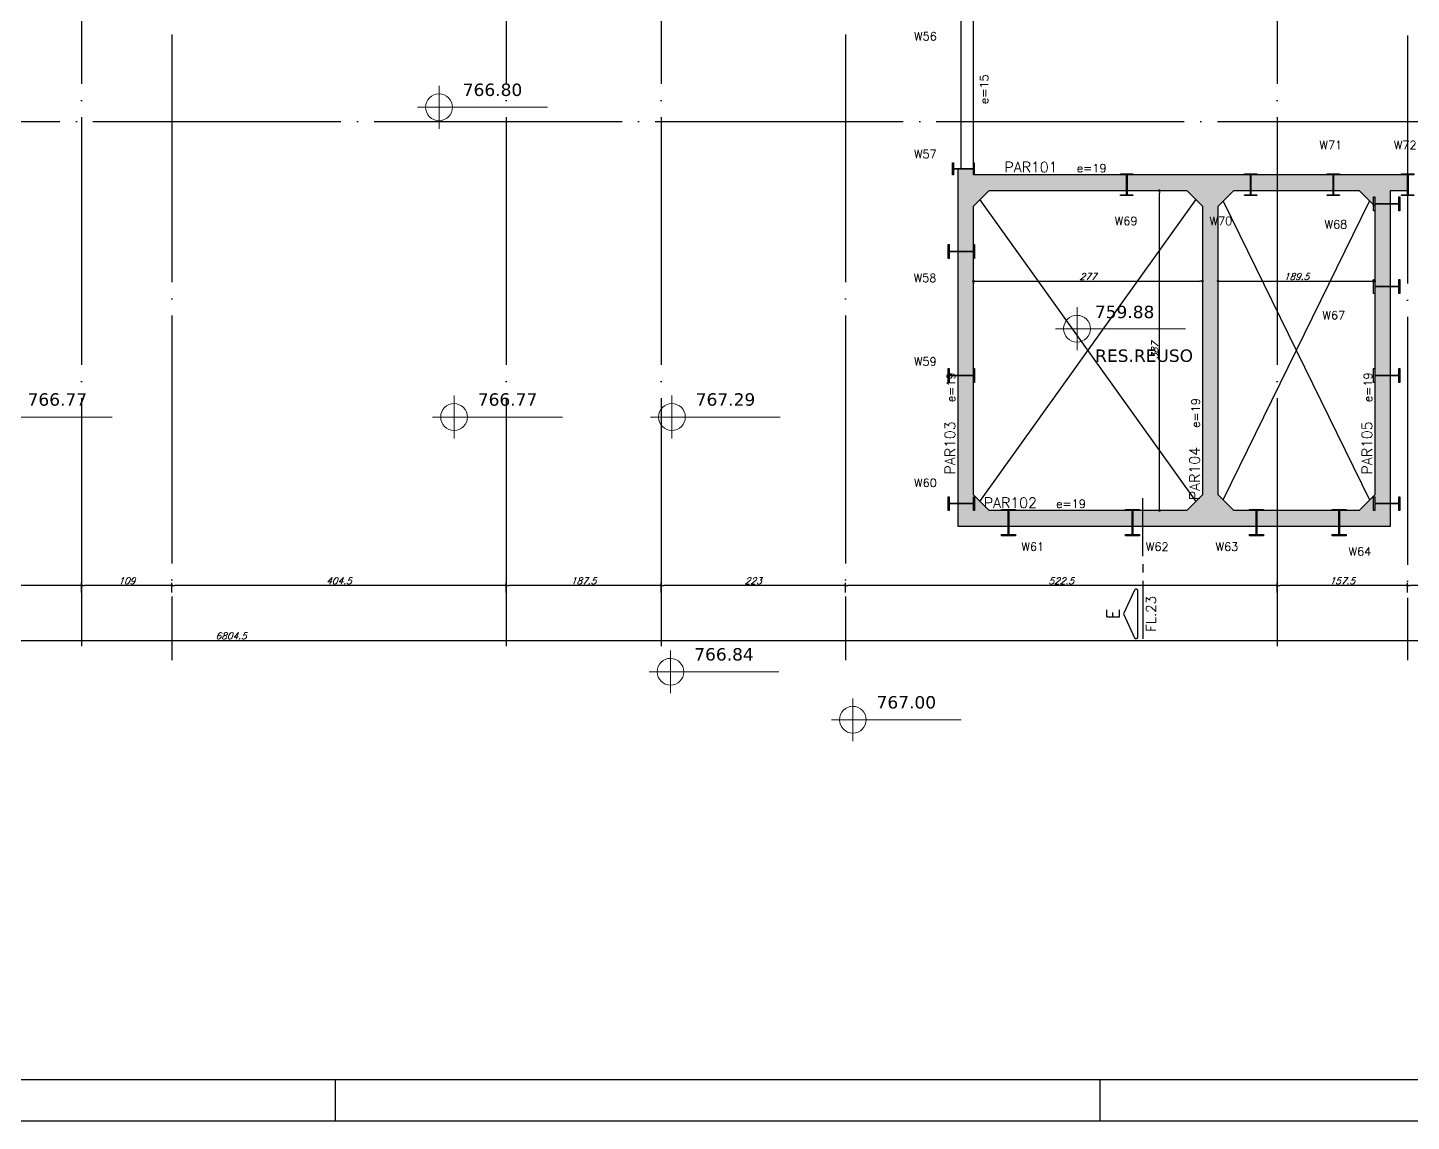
# Model space of a CAD drawing. Header units: millimetres. Extents: x -4107 to 5538, y -2094 to 2406.
# Drawn here: x -384 to 1290, y -2094 to -771 of the extents above; entities that cross this region are included whole.
import ezdxf
from ezdxf.enums import TextEntityAlignment as Align

# ---------------------------------------------------------------- set-up
doc = ezdxf.new("R2010")
doc.units = ezdxf.units.MM
doc.header["$LTSCALE"] = 50
doc.linetypes.add('EIXO', pattern=[6.8, 6, -0.4, 0, -0.4])
doc.layers.add('A-ANNO-NOTE', color=253, linetype='Continuous', lineweight=9)
for name, color, linetype in [('F-CORTE-INDICAÇÃO', 4, 'Continuous'), ('F-COTAS', 106, 'Continuous'), ('F-EIXO', 12, 'EIXO'), ('F-MARGEM', 1, 'Continuous'), ('F-PARC-DIM', 2, 'Continuous'), ('F-PERFIL - W310x52', 4, 'Continuous'), ('F-PERFIL- W250x38.5', 4, 'Continuous'), ('F-PILARES-NOME', 170, 'Continuous'), ('F-SOLIDO-VIGAS', 252, 'Continuous'), ('F-TEXTO', 6, 'Continuous'), ('F-VIGAS', 3, 'Continuous'), ('F-VIGAS-DIM', 2, 'Continuous'), ('F-VIGAS-NOME', 4, 'Continuous'), ('F-VÃO', 1, 'Continuous')]:
    doc.layers.add(name, color=color, linetype=linetype)
doc.styles.add('CP-TEXT-INCL', font='simplex.shx', dxfattribs={"oblique": 20})
doc.styles.add('MCP', font='simplex.shx')
doc.styles.add('ROMANS', font='simplex.shx')
doc.styles.get("Standard").update_dxf_attribs({"font": 'txt.shx'})
doc.styles.add('Verdana_3', font='verdana.ttf', dxfattribs={"height": 20})
doc.dimstyles.new('CP-COTAS-50', dxfattribs={"dimscale": 0.64, "dimtxt": 12.5, "dimasz": 5, "dimexe": 5, "dimexo": 5, "dimgap": 2.5, "dimtad": 1, "dimdec": 1, "dimdsep": 46, "dimtxsty": 'CP-TEXT-INCL', "dimblk1": 'DOT', "dimblk2": 'DOT', "dimsah": 1, "dimcen": 9, "dimclrd": 256, "dimclre": 256, "dimclrt": 256, "dimadec": 0, "dimazin": 0, "dimtfac": 1, "dimtdec": 1, "dimtmove": 2, "dimatfit": 3, "dimldrblk": 'DOT', "dimfxl": 0, "dimtolj": 1, "dimarcsym": 0})

# ---------------------------------------------------------------- blocks, each defined once
blk = doc.blocks.new('*U13')
at = {"layer": 'F-EIXO'}
blk.add_line((0, 0), (7397, 0), dxfattribs=at)
at = {"layer": 'F-TEXTO', "style": 'ROMANS'}
blk.add_attdef('EIXO', text='', height=17.5, dxfattribs=at).set_placement((-28.2072, 0), align=Align.MIDDLE_CENTER)
blk = doc.blocks.new('*U15')
at = {"layer": 'F-EIXO'}
blk.add_line((0, 0), (0, -3377.9), dxfattribs=at)
at = {"layer": 'F-TEXTO', "style": 'ROMANS'}
blk.add_attdef('EIXO', text='', height=17.5, rotation=360, dxfattribs=at).set_placement((0, 28.2), align=Align.MIDDLE_CENTER)
blk = doc.blocks.new('*U16')
at = {"layer": 'F-EIXO'}
blk.add_line((0, 0), (0, -3477.9), dxfattribs=at)
at = {"layer": 'F-TEXTO', "style": 'ROMANS'}
blk.add_attdef('EIXO', text='', height=17.5, rotation=360, dxfattribs=at).set_placement((0, 28.2), align=Align.MIDDLE_CENTER)
blk = doc.blocks.new('*U14')
at = {"layer": 'F-EIXO'}
blk.add_line((0, 0), (0, -3476.4), dxfattribs=at)
at = {"layer": 'F-TEXTO', "style": 'ROMANS'}
blk.add_attdef('EIXO', text='', height=17.5, rotation=360, dxfattribs=at).set_placement((0, 28.2), align=Align.MIDDLE_CENTER)
blk = doc.blocks.new('_DOT')
at = {"color": 0, "linetype": 'ByBlock'}
blk.add_line((-0.5, 0), (-1, 0), dxfattribs=at)
at = {"color": 0, "linetype": 'ByBlock', "const_width": 0.5}
blk.add_lwpolyline([(-0.25, 0, 1), (0.25, 0, 1)], format="xyb", close=True, dxfattribs=at)
blk = doc.blocks.new('*D28')
at = {"layer": 'DEFPOINTS', "color": 0, "linetype": 'Continuous', "transparency": 16777216}
for p in [(-3540, -934.5), (3264.5, -934.5), (3264.5, -1512.9)]:
    blk.add_point(p, dxfattribs=at)
at = {"layer": 'F-COTAS', "linetype": 'Continuous', "lineweight": -2, "transparency": 16777216}
for p, q in [((-3540, -937.7), (-3540, -1516.1)), ((3264.5, -937.7), (3264.5, -1516.1)), ((-3536.8, -1512.9), (3261.3, -1512.9))]:
    blk.add_line(p, q, dxfattribs=at)
at = {"layer": 'F-COTAS', "linetype": 'Continuous', "lineweight": -2, "transparency": 16777216, "xscale": 3.2, "yscale": 3.2, "zscale": 3.2, "rotation": 180}
blk.add_blockref('_DOT', (-3540, -1512.9), dxfattribs=at)
at = {"layer": 'F-COTAS', "linetype": 'Continuous', "lineweight": -2, "transparency": 16777216, "xscale": 3.2, "yscale": 3.2, "zscale": 3.2}
blk.add_blockref('_DOT', (3264.5, -1512.9), dxfattribs=at)
at = {"layer": 'F-COTAS', "linetype": 'Continuous', "transparency": 16777216, "insert": (-137.8, -1507.3), "char_height": 8, "attachment_point": 5, "style": 'CP-TEXT-INCL'}
blk.add_mtext('\\A1;6804.5', dxfattribs=at)
blk = doc.blocks.new('*D36')
at = {"layer": 'DEFPOINTS', "color": 0, "linetype": 'Continuous', "transparency": 16777216}
for p in [(1285.5, -1446.2), (1285.5, -1457.8), (1504.5, -1457.8)]:
    blk.add_point(p, dxfattribs=at)
at = {"layer": 'F-COTAS', "linetype": 'Continuous', "lineweight": -2, "transparency": 16777216}
for p, q in [((1285.5, -1454.6), (1285.5, -1443)), ((1501.3, -1446.2), (1288.7, -1446.2)), ((1504.5, -1454.6), (1504.5, -1443))]:
    blk.add_line(p, q, dxfattribs=at)
at = {"layer": 'F-COTAS', "linetype": 'Continuous', "lineweight": -2, "transparency": 16777216, "xscale": 3.2, "yscale": 3.2, "zscale": 3.2, "rotation": 180}
blk.add_blockref('_DOT', (1285.5, -1446.2), dxfattribs=at)
at = {"layer": 'F-COTAS', "linetype": 'Continuous', "lineweight": -2, "transparency": 16777216, "xscale": 3.2, "yscale": 3.2, "zscale": 3.2}
blk.add_blockref('_DOT', (1504.5, -1446.2), dxfattribs=at)
at = {"layer": 'F-COTAS', "linetype": 'Continuous', "transparency": 16777216, "insert": (1395, -1440.6), "char_height": 8, "attachment_point": 5, "style": 'CP-TEXT-INCL'}
blk.add_mtext('\\A1;219', dxfattribs=at)
blk = doc.blocks.new('*D37')
at = {"layer": 'DEFPOINTS', "color": 0, "linetype": 'Continuous', "transparency": 16777216}
for p in [(1128, -1446.2), (1128, -1457.8), (1285.5, -1457.8)]:
    blk.add_point(p, dxfattribs=at)
at = {"layer": 'F-COTAS', "linetype": 'Continuous', "lineweight": -2, "transparency": 16777216}
for p, q in [((1128, -1454.6), (1128, -1443)), ((1282.3, -1446.2), (1131.2, -1446.2)), ((1285.5, -1454.6), (1285.5, -1443))]:
    blk.add_line(p, q, dxfattribs=at)
at = {"layer": 'F-COTAS', "linetype": 'Continuous', "lineweight": -2, "transparency": 16777216, "xscale": 3.2, "yscale": 3.2, "zscale": 3.2, "rotation": 180}
blk.add_blockref('_DOT', (1128, -1446.2), dxfattribs=at)
at = {"layer": 'F-COTAS', "linetype": 'Continuous', "lineweight": -2, "transparency": 16777216, "xscale": 3.2, "yscale": 3.2, "zscale": 3.2}
blk.add_blockref('_DOT', (1285.5, -1446.2), dxfattribs=at)
at = {"layer": 'F-COTAS', "linetype": 'Continuous', "transparency": 16777216, "insert": (1206.7, -1440.6), "char_height": 8, "attachment_point": 5, "style": 'CP-TEXT-INCL'}
blk.add_mtext('\\A1;157.5', dxfattribs=at)
blk = doc.blocks.new('*D38')
at = {"layer": 'DEFPOINTS', "color": 0, "linetype": 'Continuous', "transparency": 16777216}
for p in [(605.5, -1446.2), (605.5, -1457.8), (1128, -1457.8)]:
    blk.add_point(p, dxfattribs=at)
at = {"layer": 'F-COTAS', "linetype": 'Continuous', "lineweight": -2, "transparency": 16777216}
for p, q in [((605.5, -1454.6), (605.5, -1443)), ((1124.8, -1446.2), (608.7, -1446.2)), ((1128, -1454.6), (1128, -1443))]:
    blk.add_line(p, q, dxfattribs=at)
at = {"layer": 'F-COTAS', "linetype": 'Continuous', "lineweight": -2, "transparency": 16777216, "xscale": 3.2, "yscale": 3.2, "zscale": 3.2, "rotation": 180}
blk.add_blockref('_DOT', (605.5, -1446.2), dxfattribs=at)
at = {"layer": 'F-COTAS', "linetype": 'Continuous', "lineweight": -2, "transparency": 16777216, "xscale": 3.2, "yscale": 3.2, "zscale": 3.2}
blk.add_blockref('_DOT', (1128, -1446.2), dxfattribs=at)
at = {"layer": 'F-COTAS', "linetype": 'Continuous', "transparency": 16777216, "insert": (866.7, -1440.6), "char_height": 8, "attachment_point": 5, "style": 'CP-TEXT-INCL'}
blk.add_mtext('\\A1;522.5', dxfattribs=at)
blk = doc.blocks.new('*D39')
at = {"layer": 'DEFPOINTS', "color": 0, "linetype": 'Continuous', "transparency": 16777216}
for p in [(382.5, -1446.2), (382.5, -1457.8), (605.5, -1457.8)]:
    blk.add_point(p, dxfattribs=at)
at = {"layer": 'F-COTAS', "linetype": 'Continuous', "lineweight": -2, "transparency": 16777216}
for p, q in [((382.5, -1454.6), (382.5, -1443)), ((602.3, -1446.2), (385.7, -1446.2)), ((605.5, -1454.6), (605.5, -1443))]:
    blk.add_line(p, q, dxfattribs=at)
at = {"layer": 'F-COTAS', "linetype": 'Continuous', "lineweight": -2, "transparency": 16777216, "xscale": 3.2, "yscale": 3.2, "zscale": 3.2, "rotation": 180}
blk.add_blockref('_DOT', (382.5, -1446.2), dxfattribs=at)
at = {"layer": 'F-COTAS', "linetype": 'Continuous', "lineweight": -2, "transparency": 16777216, "xscale": 3.2, "yscale": 3.2, "zscale": 3.2}
blk.add_blockref('_DOT', (605.5, -1446.2), dxfattribs=at)
at = {"layer": 'F-COTAS', "linetype": 'Continuous', "transparency": 16777216, "insert": (494, -1440.6), "char_height": 8, "attachment_point": 5, "style": 'CP-TEXT-INCL'}
blk.add_mtext('\\A1;223', dxfattribs=at)
blk = doc.blocks.new('*D40')
at = {"layer": 'DEFPOINTS', "color": 0, "linetype": 'Continuous', "transparency": 16777216}
for p in [(195, -1446.2), (195, -1457.8), (382.5, -1457.8)]:
    blk.add_point(p, dxfattribs=at)
at = {"layer": 'F-COTAS', "linetype": 'Continuous', "lineweight": -2, "transparency": 16777216}
for p, q in [((195, -1454.6), (195, -1443)), ((379.3, -1446.2), (198.2, -1446.2)), ((382.5, -1454.6), (382.5, -1443))]:
    blk.add_line(p, q, dxfattribs=at)
at = {"layer": 'F-COTAS', "linetype": 'Continuous', "lineweight": -2, "transparency": 16777216, "xscale": 3.2, "yscale": 3.2, "zscale": 3.2, "rotation": 180}
blk.add_blockref('_DOT', (195, -1446.2), dxfattribs=at)
at = {"layer": 'F-COTAS', "linetype": 'Continuous', "lineweight": -2, "transparency": 16777216, "xscale": 3.2, "yscale": 3.2, "zscale": 3.2}
blk.add_blockref('_DOT', (382.5, -1446.2), dxfattribs=at)
at = {"layer": 'F-COTAS', "linetype": 'Continuous', "transparency": 16777216, "insert": (288.7, -1440.6), "char_height": 8, "attachment_point": 5, "style": 'CP-TEXT-INCL'}
blk.add_mtext('\\A1;187.5', dxfattribs=at)
blk = doc.blocks.new('*D41')
at = {"layer": 'DEFPOINTS', "color": 0, "linetype": 'Continuous', "transparency": 16777216}
for p in [(-209.5, -1446.2), (-209.5, -1457.8), (195, -1457.8)]:
    blk.add_point(p, dxfattribs=at)
at = {"layer": 'F-COTAS', "linetype": 'Continuous', "lineweight": -2, "transparency": 16777216}
for p, q in [((-209.5, -1454.6), (-209.5, -1443)), ((191.8, -1446.2), (-206.3, -1446.2)), ((195, -1454.6), (195, -1443))]:
    blk.add_line(p, q, dxfattribs=at)
at = {"layer": 'F-COTAS', "linetype": 'Continuous', "lineweight": -2, "transparency": 16777216, "xscale": 3.2, "yscale": 3.2, "zscale": 3.2, "rotation": 180}
blk.add_blockref('_DOT', (-209.5, -1446.2), dxfattribs=at)
at = {"layer": 'F-COTAS', "linetype": 'Continuous', "lineweight": -2, "transparency": 16777216, "xscale": 3.2, "yscale": 3.2, "zscale": 3.2}
blk.add_blockref('_DOT', (195, -1446.2), dxfattribs=at)
at = {"layer": 'F-COTAS', "linetype": 'Continuous', "transparency": 16777216, "insert": (-7.3, -1440.6), "char_height": 8, "attachment_point": 5, "style": 'CP-TEXT-INCL'}
blk.add_mtext('\\A1;404.5', dxfattribs=at)
blk = doc.blocks.new('*D42')
at = {"layer": 'DEFPOINTS', "color": 0, "linetype": 'Continuous', "transparency": 16777216}
for p in [(-318.5, -1446.2), (-318.5, -1457.8), (-209.5, -1457.8)]:
    blk.add_point(p, dxfattribs=at)
at = {"layer": 'F-COTAS', "linetype": 'Continuous', "lineweight": -2, "transparency": 16777216}
for p, q in [((-318.5, -1454.6), (-318.5, -1443)), ((-212.7, -1446.2), (-315.3, -1446.2)), ((-209.5, -1454.6), (-209.5, -1443))]:
    blk.add_line(p, q, dxfattribs=at)
at = {"layer": 'F-COTAS', "linetype": 'Continuous', "lineweight": -2, "transparency": 16777216, "xscale": 3.2, "yscale": 3.2, "zscale": 3.2, "rotation": 180}
blk.add_blockref('_DOT', (-318.5, -1446.2), dxfattribs=at)
at = {"layer": 'F-COTAS', "linetype": 'Continuous', "lineweight": -2, "transparency": 16777216, "xscale": 3.2, "yscale": 3.2, "zscale": 3.2}
blk.add_blockref('_DOT', (-209.5, -1446.2), dxfattribs=at)
at = {"layer": 'F-COTAS', "linetype": 'Continuous', "transparency": 16777216, "insert": (-264, -1440.6), "char_height": 8, "attachment_point": 5, "style": 'CP-TEXT-INCL'}
blk.add_mtext('\\A1;109', dxfattribs=at)
blk = doc.blocks.new('*D43')
at = {"layer": 'DEFPOINTS', "color": 0, "linetype": 'Continuous', "transparency": 16777216}
for p in [(-506, -1446.2), (-506, -1457.8), (-318.5, -1457.8)]:
    blk.add_point(p, dxfattribs=at)
at = {"layer": 'F-COTAS', "linetype": 'Continuous', "lineweight": -2, "transparency": 16777216}
for p, q in [((-506, -1454.6), (-506, -1443)), ((-321.7, -1446.2), (-502.8, -1446.2)), ((-318.5, -1454.6), (-318.5, -1443))]:
    blk.add_line(p, q, dxfattribs=at)
at = {"layer": 'F-COTAS', "linetype": 'Continuous', "lineweight": -2, "transparency": 16777216, "xscale": 3.2, "yscale": 3.2, "zscale": 3.2, "rotation": 180}
blk.add_blockref('_DOT', (-506, -1446.2), dxfattribs=at)
at = {"layer": 'F-COTAS', "linetype": 'Continuous', "lineweight": -2, "transparency": 16777216, "xscale": 3.2, "yscale": 3.2, "zscale": 3.2}
blk.add_blockref('_DOT', (-318.5, -1446.2), dxfattribs=at)
at = {"layer": 'F-COTAS', "linetype": 'Continuous', "transparency": 16777216, "insert": (-412.3, -1440.6), "char_height": 8, "attachment_point": 5, "style": 'CP-TEXT-INCL'}
blk.add_mtext('\\A1;187.5', dxfattribs=at)
blk = doc.blocks.new('*U25')
at = {"layer": 'F-CORTE-INDICAÇÃO'}
for p, q in [((-100, 0), (-170, 0)), ((-80, 0), (-90, 0)), ((-70, 0), (0, 0))]:
    blk.add_line(p, q, dxfattribs=at)
blk.add_lwpolyline([(-112, 6, 0.802585), (-111.2, 9.8), (-140, 23.3), (-168.8, 9.8, 0.802585), (-168, 6)], format="xyb", close=True, dxfattribs=at)
at = {"layer": 'F-CORTE-INDICAÇÃO', "style": 'ROMANS'}
blk.add_attdef('CORTE', text='', height=15, dxfattribs=at).set_placement((-140, 35.8), align=Align.MIDDLE_CENTER)
at = {"layer": 'F-CORTE-INDICAÇÃO', "color": 2, "style": 'ROMANS'}
blk.add_attdef('FOLHA', text='', height=12, dxfattribs=at).set_placement((-140, -10), align=Align.MIDDLE_CENTER)
blk = doc.blocks.new('A0-4L_900')
at = {"layer": 'F-MARGEM', "color": 2}
for p, q in [((81.9, 1), (81.9, 0)), ((100.4, 1), (100.4, 0))]:
    blk.add_line(p, q, dxfattribs=at)
blk.add_lwpolyline([(0, 0), (0, 90), (192.9, 90), (192.9, 0)], close=True, dxfattribs=at)
at = {"layer": 'F-MARGEM', "color": 7}
blk.add_lwpolyline([(2.5, 89), (191.9, 89), (191.9, 1), (2.5, 1)], close=True, dxfattribs=at)
blk = doc.blocks.new('*D174')
at = {"layer": 'DEFPOINTS', "color": 0, "transparency": 16777216}
for p in [(760.5, -1076.6), (1037.5, -1076.6), (1037.5, -1078.1)]:
    blk.add_point(p, dxfattribs=at)
at = {"layer": 'F-COTAS', "lineweight": -2, "transparency": 16777216}
for p, q in [((760.5, -1079.8), (760.5, -1081.3)), ((763.7, -1078.1), (1034.3, -1078.1)), ((1037.5, -1079.8), (1037.5, -1081.3))]:
    blk.add_line(p, q, dxfattribs=at)
at = {"layer": 'F-COTAS', "lineweight": -2, "transparency": 16777216, "xscale": 3.2, "yscale": 3.2, "zscale": 3.2, "rotation": 180}
blk.add_blockref('_DOT', (760.5, -1078.1), dxfattribs=at)
at = {"layer": 'F-COTAS', "lineweight": -2, "transparency": 16777216, "xscale": 3.2, "yscale": 3.2, "zscale": 3.2}
blk.add_blockref('_DOT', (1037.5, -1078.1), dxfattribs=at)
at = {"layer": 'F-COTAS', "transparency": 16777216, "insert": (899, -1072.5), "char_height": 8, "attachment_point": 5, "style": 'CP-TEXT-INCL'}
blk.add_mtext('\\A1;277', dxfattribs=at)
blk = doc.blocks.new('*D175')
at = {"layer": 'DEFPOINTS', "color": 0, "transparency": 16777216}
for p in [(1056.5, -1078.1), (1246, -1078.1), (1246, -1078.1)]:
    blk.add_point(p, dxfattribs=at)
at = {"layer": 'F-COTAS', "lineweight": -2, "transparency": 16777216}
blk.add_line((1059.7, -1078.1), (1242.8, -1078.1), dxfattribs=at)
at = {"layer": 'F-COTAS', "lineweight": -2, "transparency": 16777216, "xscale": 3.2, "yscale": 3.2, "zscale": 3.2, "rotation": 180}
blk.add_blockref('_DOT', (1056.5, -1078.1), dxfattribs=at)
at = {"layer": 'F-COTAS', "lineweight": -2, "transparency": 16777216, "xscale": 3.2, "yscale": 3.2, "zscale": 3.2}
blk.add_blockref('_DOT', (1246, -1078.1), dxfattribs=at)
at = {"layer": 'F-COTAS', "transparency": 16777216, "insert": (1151.3, -1072.5), "char_height": 8, "attachment_point": 5, "style": 'CP-TEXT-INCL'}
blk.add_mtext('\\A1;189.5', dxfattribs=at)
blk = doc.blocks.new('*D176')
at = {"layer": 'DEFPOINTS', "color": 0, "transparency": 16777216}
for p in [(985.5, -968.5), (985.7, -968.5), (985.7, -1355.5)]:
    blk.add_point(p, dxfattribs=at)
at = {"layer": 'F-COTAS', "lineweight": -2, "transparency": 16777216}
for p, q in [((982.5, -968.5), (982.3, -968.5)), ((985.5, -1352.3), (985.5, -971.7)), ((982.5, -1355.5), (982.3, -1355.5))]:
    blk.add_line(p, q, dxfattribs=at)
at = {"layer": 'F-COTAS', "lineweight": -2, "transparency": 16777216, "xscale": 3.2, "yscale": 3.2, "zscale": 3.2}
for p, rotation in [((985.5, -968.5), 90), ((985.5, -1355.5), 270)]:
    blk.add_blockref('_DOT', p, dxfattribs=dict(at, rotation=rotation))
at = {"layer": 'F-COTAS', "transparency": 16777216, "insert": (979.9, -1162), "char_height": 8, "attachment_point": 5, "rotation": 90, "style": 'CP-TEXT-INCL'}
blk.add_mtext('\\A1;387', dxfattribs=at)
blk = doc.blocks.new('LGN-COTA - LGN-COTA-475391-Térreo')
at = {"layer": 'A-ANNO-NOTE'}
for p, q in [((-0.009, -0.238), (-0.009, 0.28)), ((-0.268, 0.021), (1.302, 0.021))]:
    blk.add_line(p, q, dxfattribs=at)
for centre, start, end in [((-0.009, 0.022), 90, 180), ((-0.009, 0.021), 360, 90), ((-0.009, 0.021), 180, 270), ((-0.009, 0.021), 270, 0)]:
    blk.add_arc(centre, 0.162, start, end, dxfattribs=at)
blk = doc.blocks.new('LGN-COTA E LEGENDA - LGN-COTA E LEGENDA-473137-Térreo')
at = {"layer": 'A-ANNO-NOTE'}
for p, q in [((-0.009, -0.238), (-0.009, 0.28)), ((-0.268, 0.021), (1.302, 0.021))]:
    blk.add_line(p, q, dxfattribs=at)
for centre, start, end in [((-0.009, 0.022), 90, 180), ((-0.009, 0.021), 360, 90), ((-0.009, 0.021), 180, 270), ((-0.009, 0.021), 270, 0)]:
    blk.add_arc(centre, 0.162, start, end, dxfattribs=at)
blk = doc.blocks.new('zw$7512')
at = {"layer": 'A-ANNO-NOTE', "xscale": 100, "yscale": 100, "zscale": 100}
for name, p in [('LGN-COTA - LGN-COTA-475391-Térreo', (314.3, -1083.8)), ('LGN-COTA E LEGENDA - LGN-COTA E LEGENDA-473137-Térreo', (1086.2, -1351.7)), ('LGN-COTA - LGN-COTA-475391-Térreo', (-212.2, -1458.5)), ('LGN-COTA - LGN-COTA-475391-Térreo', (332.5, -1458.5)), ('LGN-COTA - LGN-COTA-475391-Térreo', (596.1, -1458.5)), ('LGN-COTA - LGN-COTA-475391-Térreo', (594.4, -1766.8)), ('LGN-COTA - LGN-COTA-475391-Térreo', (815, -1824.8))]:
    blk.add_blockref(name, p, dxfattribs=at)
at = {"layer": 'A-ANNO-NOTE', "style": 'Verdana_3'}
for s, p in [('766.80', (342.1, -1068)), ('759.88', (1106.9, -1336.8)), ('RES.REUSO', (1107.2, -1389.7)), ('766.77', (-184.4, -1442.7)), ('766.77', (360.3, -1442.7)), ('767.29', (624, -1442.7)), ('766.84', (622.2, -1751)), ('767.00', (842.8, -1809))]:
    blk.add_text(s, height=15, dxfattribs=at).set_placement(p)
blk = doc.blocks.new('A$C44D756D9')
at = {"layer": 'F-PERFIL - W310x52'}
for p, q in [((4569.7, -2482.3), (4569.7, -2465.6)), ((4569.7, -2465.6), (4571, -2465.6)), ((4571, -2465.6), (4571, -2473.6)), ((4571, -2473.6), (4600.2, -2473.6)), ((4600.2, -2474.4), (4571, -2474.4)), ((4571, -2474.4), (4571, -2482.3)), ((4600.2, -2473.6), (4600.2, -2465.6)), ((4600.2, -2465.6), (4601.5, -2465.6)), ((4600.2, -2482.3), (4600.2, -2474.4)), ((4601.5, -2465.6), (4601.5, -2482.3)), ((4571, -2482.3), (4569.7, -2482.3)), ((4601.5, -2482.3), (4600.2, -2482.3)), ((4055, -2540), (4055, -2523.3)), ((4055, -2523.3), (4056.3, -2523.3)), ((4056.3, -2523.3), (4056.3, -2531.3)), ((4085.5, -2531.3), (4085.5, -2523.3)), ((4085.5, -2523.3), (4086.8, -2523.3)), ((4086.8, -2523.3), (4086.8, -2540)), ((4056.3, -2540), (4055, -2540)), ((4056.3, -2531.3), (4085.5, -2531.3)), ((4085.5, -2532.1), (4056.3, -2532.1)), ((4056.3, -2532.1), (4056.3, -2540)), ((4085.5, -2540), (4085.5, -2532.1)), ((4086.8, -2540), (4085.5, -2540)), ((4569.7, -2582.3), (4569.7, -2565.6)), ((4569.7, -2565.6), (4571, -2565.6)), ((4571, -2565.6), (4571, -2573.6)), ((4571, -2573.6), (4600.2, -2573.6)), ((4600.2, -2574.4), (4571, -2574.4)), ((4571, -2574.4), (4571, -2582.3)), ((4600.2, -2573.6), (4600.2, -2565.6)), ((4600.2, -2565.6), (4601.5, -2565.6)), ((4600.2, -2582.3), (4600.2, -2574.4)), ((4601.5, -2565.6), (4601.5, -2582.3)), ((4571, -2582.3), (4569.7, -2582.3)), ((4601.5, -2582.3), (4600.2, -2582.3)), ((4055, -2690), (4055, -2673.3)), ((4055, -2673.3), (4056.3, -2673.3)), ((4056.3, -2673.3), (4056.3, -2681.3)), ((4085.5, -2681.3), (4085.5, -2673.3)), ((4085.5, -2673.3), (4086.8, -2673.3)), ((4086.8, -2673.3), (4086.8, -2690)), ((4569.7, -2690), (4569.7, -2673.3)), ((4569.7, -2673.3), (4571, -2673.3)), ((4571, -2673.3), (4571, -2681.3)), ((4600.2, -2681.3), (4600.2, -2673.3)), ((4600.2, -2673.3), (4601.5, -2673.3)), ((4601.5, -2673.3), (4601.5, -2690)), ((4056.3, -2690), (4055, -2690)), ((4056.3, -2681.3), (4085.5, -2681.3)), ((4085.5, -2682), (4056.3, -2682)), ((4056.3, -2682), (4056.3, -2690)), ((4085.5, -2690), (4085.5, -2682)), ((4086.8, -2690), (4085.5, -2690)), ((4571, -2690), (4569.7, -2690)), ((4571, -2681.3), (4600.2, -2681.3)), ((4600.2, -2682), (4571, -2682)), ((4571, -2682), (4571, -2690)), ((4600.2, -2690), (4600.2, -2682)), ((4601.5, -2690), (4600.2, -2690)), ((4055, -2845), (4055, -2828.3)), ((4055, -2828.3), (4056.3, -2828.3)), ((4056.3, -2828.3), (4056.3, -2836.3)), ((4085.5, -2836.3), (4085.5, -2828.3)), ((4085.5, -2828.3), (4086.8, -2828.3)), ((4086.8, -2828.3), (4086.8, -2845)), ((4569.7, -2845), (4569.7, -2828.3)), ((4569.7, -2828.3), (4571, -2828.3)), ((4571, -2828.3), (4571, -2836.3)), ((4600.2, -2836.3), (4600.2, -2828.3)), ((4600.2, -2828.3), (4601.5, -2828.3)), ((4601.5, -2828.3), (4601.5, -2845)), ((4056.3, -2845), (4055, -2845)), ((4056.3, -2836.3), (4085.5, -2836.3)), ((4085.5, -2837), (4056.3, -2837)), ((4056.3, -2837), (4056.3, -2845)), ((4085.5, -2845), (4085.5, -2837)), ((4086.8, -2845), (4085.5, -2845)), ((4119.6, -2845), (4119.6, -2843.7)), ((4119.6, -2843.7), (4136.3, -2843.7)), ((4127.6, -2845), (4119.6, -2845)), ((4127.6, -2874.2), (4127.6, -2845)), ((4136.3, -2845), (4128.4, -2845)), ((4128.4, -2845), (4128.4, -2874.2)), ((4136.3, -2843.7), (4136.3, -2845)), ((4269.6, -2845), (4269.6, -2843.7)), ((4269.6, -2843.7), (4286.3, -2843.7)), ((4277.6, -2845), (4269.6, -2845)), ((4277.6, -2874.2), (4277.6, -2845)), ((4286.3, -2845), (4278.4, -2845)), ((4278.4, -2845), (4278.4, -2874.2)), ((4286.3, -2843.7), (4286.3, -2845)), ((4419.6, -2845), (4419.6, -2843.7)), ((4419.6, -2843.7), (4436.3, -2843.7)), ((4427.6, -2845), (4419.6, -2845)), ((4427.6, -2874.2), (4427.6, -2845)), ((4436.3, -2845), (4428.4, -2845)), ((4428.4, -2845), (4428.4, -2874.2)), ((4436.3, -2843.7), (4436.3, -2845)), ((4519.6, -2845), (4519.6, -2843.7)), ((4519.6, -2843.7), (4536.3, -2843.7)), ((4527.6, -2845), (4519.6, -2845)), ((4527.6, -2874.2), (4527.6, -2845)), ((4536.3, -2845), (4528.4, -2845)), ((4528.4, -2845), (4528.4, -2874.2)), ((4536.3, -2843.7), (4536.3, -2845)), ((4571, -2845), (4569.7, -2845)), ((4571, -2836.3), (4600.2, -2836.3)), ((4600.2, -2837), (4571, -2837)), ((4571, -2837), (4571, -2845)), ((4600.2, -2845), (4600.2, -2837)), ((4601.5, -2845), (4600.2, -2845)), ((4119.6, -2875.5), (4119.6, -2874.2)), ((4119.6, -2874.2), (4127.6, -2874.2)), ((4136.3, -2875.5), (4119.6, -2875.5)), ((4128.4, -2874.2), (4136.3, -2874.2)), ((4136.3, -2874.2), (4136.3, -2875.5)), ((4269.6, -2875.5), (4269.6, -2874.2)), ((4269.6, -2874.2), (4277.6, -2874.2)), ((4286.3, -2875.5), (4269.6, -2875.5)), ((4278.4, -2874.2), (4286.3, -2874.2)), ((4286.3, -2874.2), (4286.3, -2875.5)), ((4419.6, -2875.5), (4419.6, -2874.2)), ((4419.6, -2874.2), (4427.6, -2874.2)), ((4436.3, -2875.5), (4419.6, -2875.5)), ((4428.4, -2874.2), (4436.3, -2874.2)), ((4436.3, -2874.2), (4436.3, -2875.5)), ((4519.6, -2875.5), (4519.6, -2874.2)), ((4519.6, -2874.2), (4527.6, -2874.2)), ((4536.3, -2875.5), (4519.6, -2875.5)), ((4528.4, -2874.2), (4536.3, -2874.2)), ((4536.3, -2874.2), (4536.3, -2875.5))]:
    blk.add_line(p, q, dxfattribs=at)
for points in [[(4569.7, -2482.3), (4569.7, -2465.6), (4571, -2465.6), (4571, -2473.6), (4600.2, -2473.6), (4600.2, -2465.6), (4601.5, -2465.6), (4601.5, -2482.3), (4600.2, -2482.3), (4600.2, -2474.4), (4571, -2474.4), (4571, -2482.3)], [(4055, -2540), (4055, -2523.3), (4056.3, -2523.3), (4056.3, -2531.3), (4085.5, -2531.3), (4085.5, -2523.3), (4086.8, -2523.3), (4086.8, -2540), (4085.5, -2540), (4085.5, -2532.1), (4056.3, -2532.1), (4056.3, -2540)], [(4569.7, -2582.3), (4569.7, -2565.6), (4571, -2565.6), (4571, -2573.6), (4600.2, -2573.6), (4600.2, -2565.6), (4601.5, -2565.6), (4601.5, -2582.3), (4600.2, -2582.3), (4600.2, -2574.4), (4571, -2574.4), (4571, -2582.3)], [(4055, -2690), (4055, -2673.3), (4056.3, -2673.3), (4056.3, -2681.3), (4085.5, -2681.3), (4085.5, -2673.3), (4086.8, -2673.3), (4086.8, -2690), (4085.5, -2690), (4085.5, -2682), (4056.3, -2682), (4056.3, -2690)], [(4569.7, -2690), (4569.7, -2673.3), (4571, -2673.3), (4571, -2681.3), (4600.2, -2681.3), (4600.2, -2673.3), (4601.5, -2673.3), (4601.5, -2690), (4600.2, -2690), (4600.2, -2682), (4571, -2682), (4571, -2690)], [(4055, -2845), (4055, -2828.3), (4056.3, -2828.3), (4056.3, -2836.3), (4085.5, -2836.3), (4085.5, -2828.3), (4086.8, -2828.3), (4086.8, -2845), (4085.5, -2845), (4085.5, -2837), (4056.3, -2837), (4056.3, -2845)], [(4569.7, -2845), (4569.7, -2828.3), (4571, -2828.3), (4571, -2836.3), (4600.2, -2836.3), (4600.2, -2828.3), (4601.5, -2828.3), (4601.5, -2845), (4600.2, -2845), (4600.2, -2837), (4571, -2837), (4571, -2845)], [(4136.3, -2875.5), (4119.6, -2875.5), (4119.6, -2874.2), (4127.6, -2874.2), (4127.6, -2845), (4119.6, -2845), (4119.6, -2843.7), (4136.3, -2843.7), (4136.3, -2845), (4128.4, -2845), (4128.4, -2874.2), (4136.3, -2874.2)], [(4286.3, -2875.5), (4269.6, -2875.5), (4269.6, -2874.2), (4277.6, -2874.2), (4277.6, -2845), (4269.6, -2845), (4269.6, -2843.7), (4286.3, -2843.7), (4286.3, -2845), (4278.4, -2845), (4278.4, -2874.2), (4286.3, -2874.2)], [(4436.3, -2875.5), (4419.6, -2875.5), (4419.6, -2874.2), (4427.6, -2874.2), (4427.6, -2845), (4419.6, -2845), (4419.6, -2843.7), (4436.3, -2843.7), (4436.3, -2845), (4428.4, -2845), (4428.4, -2874.2), (4436.3, -2874.2)], [(4536.3, -2875.5), (4519.6, -2875.5), (4519.6, -2874.2), (4527.6, -2874.2), (4527.6, -2845), (4519.6, -2845), (4519.6, -2843.7), (4536.3, -2843.7), (4536.3, -2845), (4528.4, -2845), (4528.4, -2874.2), (4536.3, -2874.2)]]:
    blk.add_lwpolyline(points, close=True, dxfattribs=at)
at = {"layer": 'F-PERFIL- W250x38.5', "linetype": 'Continuous'}
for p, q in [((4060.3, -2439), (4060.3, -2424.3)), ((4060.3, -2424.3), (4061.5, -2424.3)), ((4061.5, -2424.3), (4061.5, -2431.4)), ((4085.4, -2431.4), (4085.4, -2424.3)), ((4085.4, -2424.3), (4086.5, -2424.3)), ((4086.5, -2424.3), (4086.5, -2439)), ((4061.5, -2439), (4060.3, -2439)), ((4061.5, -2431.4), (4085.4, -2431.4)), ((4085.4, -2432), (4061.5, -2432)), ((4061.5, -2432), (4061.5, -2439)), ((4085.4, -2439), (4085.4, -2432)), ((4086.5, -2439), (4085.4, -2439))]:
    blk.add_line(p, q, dxfattribs=at)
for points in [[(4060.3, -2439), (4060.3, -2424.3), (4061.5, -2424.3), (4061.5, -2431.4), (4085.4, -2431.4), (4085.4, -2424.3), (4086.5, -2424.3), (4086.5, -2439), (4085.4, -2439), (4085.4, -2432), (4061.5, -2432), (4061.5, -2439)], [(4278.3, -2464.1), (4263.6, -2464.1), (4263.6, -2463), (4270.7, -2463), (4270.7, -2439), (4263.6, -2439), (4263.6, -2437.9), (4278.3, -2437.9), (4278.3, -2439), (4271.3, -2439), (4271.3, -2463), (4278.3, -2463)], [(4428.3, -2464.1), (4413.6, -2464.1), (4413.6, -2463), (4420.7, -2463), (4420.7, -2439), (4413.6, -2439), (4413.6, -2437.9), (4428.3, -2437.9), (4428.3, -2439), (4421.3, -2439), (4421.3, -2463), (4428.3, -2463)], [(4528.3, -2464.1), (4513.6, -2464.1), (4513.6, -2463), (4520.7, -2463), (4520.7, -2439), (4513.6, -2439), (4513.6, -2437.9), (4528.3, -2437.9), (4528.3, -2439), (4521.3, -2439), (4521.3, -2463), (4528.3, -2463)], [(4618.3, -2464.1), (4603.6, -2464.1), (4603.6, -2463), (4610.7, -2463), (4610.7, -2439), (4603.6, -2439), (4603.6, -2437.9), (4618.3, -2437.9), (4618.3, -2439), (4611.3, -2439), (4611.3, -2463), (4618.3, -2463)]]:
    blk.add_lwpolyline(points, close=True, dxfattribs=at)
at = {"layer": 'F-PILARES-NOME'}
for s, p in [('W56', (4013.7, -2276.3)), ('W57', (4013.6, -2418.8)), ('W71', (4504.2, -2407.9)), ('W72', (4594.2, -2407.9)), ('W69', (4256.5, -2499.7)), ('W70', (4371.2, -2499.7)), ('W68', (4510.3, -2503.8)), ('W58', (4013.2, -2568.6)), ('W67', (4507.8, -2613.8)), ('W59', (4013.6, -2669.7)), ('W60', (4013.7, -2816.5)), ('W61', (4143.6, -2893.8)), ('W62', (4294.2, -2893.8)), ('W63', (4378.5, -2893.8)), ('W64', (4539.4, -2899.6))]:
    blk.add_text(s, height=10, dxfattribs=at).set_placement(p)

msp = doc.modelspace()

# ---------------------------------------------------------------- hatches: boundary and pattern name
at = {"layer": 'F-SOLIDO-VIGAS', "linetype": 'Continuous'}
h = msp.add_hatch(color=256, dxfattribs=at)
h.dxf.hatch_style = 1
h.paths.add_polyline_path([(1246, -1336.5), (1227, -1355.5), (1075.5, -1355.5), (1056.5, -1336.5), (1056.5, -987.5), (1075.5, -968.5), (1227, -968.5), (1246, -987.5), (1246, -1374.5), (1265, -1374.5), (1265, -968.5), (1285.67, -968.5), (1285.67, -949.5), (1246, -949.5), (1056.5, -949.5), (1037.5, -949.5), (760.43, -949.5), (760.5, -942.53), (741.5, -942.53), (741.5, -1374.5), (760.5, -1374.5), (760.5, -987.5), (779.5, -968.5), (1018.5, -968.5), (1037.5, -987.5), (1037.5, -1336.5), (1018.5, -1355.5), (779.5, -1355.5), (760.5, -1336.5), (760.5, -1374.5), (1047, -1374.5), (1246, -1374.5)])

# ---------------------------------------------------------------- linework, layer by layer
at = {"layer": 'F-VIGAS'}
for points in [[(760.5, -949.5), (760.5, -479.5)], [(745.5, -941.87), (745.5, -658.972)], [(1037.5, -949.5), (760.5, -949.5), (760.5, -942.53), (741.5, -942.53), (741.5, -1374.5), (1047, -1374.5)], [(1047, -949.5), (785.5, -949.5)], [(1056.5, -949.5), (1037.5, -949.5)], [(1225, -949.5), (1047, -949.5)], [(1047, -1374.5), (1265, -1374.5), (1265, -968.5), (1285.67, -968.5), (1285.67, -949.5), (1056.5, -949.5)], [(741.5, -968.5), (741.5, -1324.5)], [(785.5, -968.5), (1018.5, -968.5)], [(1075.5, -968.5), (1225, -968.5)], [(1265, -1324.5), (1265, -968.5)], [(760.5, -1324.5), (760.5, -987.5)], [(1037.5, -987.5), (1037.5, -1336.5)], [(1056.5, -1336.5), (1056.5, -987.5)], [(1018.5, -1355.5), (779.5, -1355.5)], [(1227, -1355.5), (1075.5, -1355.5)], [(760.5, -1374.5), (1047, -1374.5)], [(1047, -1374.5), (1246, -1374.5)]]:
    msp.add_lwpolyline(points, dxfattribs=at)
for points in [[(760.5, -1336.5), (760.5, -987.5), (779.5, -968.5), (1018.5, -968.5), (1037.5, -987.5), (1037.5, -1336.5), (1018.5, -1355.5), (779.5, -1355.5)], [(1246, -1336.5), (1227, -1355.5), (1075.5, -1355.5), (1056.5, -1336.5), (1056.5, -987.5), (1075.5, -968.5), (1227, -968.5), (1246, -987.5)]]:
    msp.add_lwpolyline(points, close=True, dxfattribs=at)
at = {"layer": 'F-VÃO'}
for p, q in [((768.426, -1344.426), (1029.574, -979.574)), ((768.426, -979.574), (1029.574, -1344.426)), ((1062.745, -1342.745), (1239.755, -981.255)), ((1062.745, -981.255), (1239.755, -1342.745))]:
    msp.add_line(p, q, dxfattribs=at)

# ---------------------------------------------------------------- block references
at = {"layer": 'A-ANNO-NOTE', "linetype": 'Continuous'}
msp.add_blockref('zw$7512', (-199.5, 214), dxfattribs=at)
at = {"layer": 'F-CORTE-INDICAÇÃO', "linetype": 'Continuous', "rotation": 90}
msp.add_blockref('*U25', (965.318, -1340.597), dxfattribs=at).add_auto_attribs({'FOLHA': 'FL.23', 'CORTE': 'E'})
at = {"layer": 'F-EIXO', "linetype": 'Continuous'}
for name, p in [('*U16', (-209.5, 1941.357)), ('*U16', (605.5, 1941.357)), ('*U14', (1285.5, 1939.842)), ('*U15', (-318.5, 1841.357)), ('*U15', (195, 1841.357)), ('*U15', (382.5, 1841.357)), ('*U15', (1128, 1841.357)), ('*U13', (-3705.761, -885))]:
    msp.add_blockref(name, p, dxfattribs=at)
at = {"layer": 'F-MARGEM', "linetype": 'Continuous', "xscale": 50, "yscale": 50, "zscale": 50}
msp.add_blockref('A0-4L_900', (-4106.604, -2094.493), dxfattribs=at)
at = {"layer": 'F-PERFIL - W310x52'}
msp.add_blockref('A$C44D756D9', (-3325, 1489.5), dxfattribs=at)

# ---------------------------------------------------------------- texts
at = {"layer": 'F-PARC-DIM', "style": 'MCP'}
msp.add_text('e=15', height=10, rotation=90, dxfattribs=at).set_placement((778.44, -863.895))
at = {"layer": 'F-VIGAS-DIM', "linetype": 'Continuous', "style": 'ROMANS'}
for p in [(885.5, -946.375), (860.5, -1352.375)]:
    msp.add_text('e=19', height=10, dxfattribs=at).set_placement(p)
for p in [(738.375, -1224.5), (1242.875, -1224.5), (1034.375, -1255.5)]:
    msp.add_text('e=19', height=10, rotation=90, dxfattribs=at).set_placement(p)
at = {"layer": 'F-VIGAS-NOME', "linetype": 'Continuous', "style": 'ROMANS'}
for s, p in [('PAR101', (798, -946.375)), ('PAR102', (773, -1352.375))]:
    msp.add_text(s, height=12.5, dxfattribs=at).set_placement(p)
for s, p in [('PAR103', (738.375, -1312)), ('PAR105', (1242.875, -1312)), ('PAR104', (1034.375, -1343))]:
    msp.add_text(s, height=12.5, rotation=90, dxfattribs=at).set_placement(p)

# ---------------------------------------------------------------- dimensions: what is measured, and where the dimension line sits
at = {"layer": 'F-COTAS', "linetype": 'Continuous'}
for base, p1, p2, picture, middle in [((3264.5, -1512.867), (-3540, -934.5), (3264.5, -934.5), '*D28', (-137.75, -1507.267)), ((-506, -1446.152), (-318.5, -1457.806), (-506, -1457.806), '*D43', (-412.25, -1440.552)), ((-318.5, -1446.152), (-209.5, -1457.806), (-318.5, -1457.806), '*D42', (-264, -1440.552)), ((-209.5, -1446.152), (195, -1457.806), (-209.5, -1457.806), '*D41', (-7.25, -1440.552)), ((195, -1446.152), (382.5, -1457.806), (195, -1457.806), '*D40', (288.75, -1440.552)), ((382.5, -1446.152), (605.5, -1457.806), (382.5, -1457.806), '*D39', (494, -1440.552)), ((605.5, -1446.152), (1128, -1457.806), (605.5, -1457.806), '*D38', (866.75, -1440.552)), ((1128, -1446.152), (1285.5, -1457.806), (1128, -1457.806), '*D37', (1206.75, -1440.552)), ((1285.5, -1446.152), (1504.5, -1457.806), (1285.5, -1457.806), '*D36', (1395, -1440.552))]:
    dim = msp.add_linear_dim(base=base, p1=p1, p2=p2, dimstyle='CP-COTAS-50', dxfattribs=at)
    dim.commit()
    dim.dimension.update_dxf_attribs({"geometry": picture, "text_midpoint": middle})
at = {"layer": 'F-COTAS'}
dim = msp.add_linear_dim(base=(985.489, -968.5), p1=(985.748, -1355.5), p2=(985.748, -968.5), angle=90, dimstyle='CP-COTAS-50', override={"dimscale": 0.64, "dimfxl": 7.5}, dxfattribs=at)
dim.commit()
dim.dimension.update_dxf_attribs({"geometry": '*D176', "text_midpoint": (979.889, -1162)})
for base, p1, p2, picture, middle in [((1037.5, -1078.128), (760.5, -1076.598), (1037.5, -1076.598), '*D174', (899, -1072.528)), ((1246, -1078.128), (1056.5, -1078.128), (1246, -1078.128), '*D175', (1151.25, -1072.528))]:
    dim = msp.add_linear_dim(base=base, p1=p1, p2=p2, dimstyle='CP-COTAS-50', override={"dimscale": 0.64, "dimfxl": 7.5}, dxfattribs=at)
    dim.commit()
    dim.dimension.update_dxf_attribs({"geometry": picture, "text_midpoint": middle})

doc.saveas('drawing.dxf')
